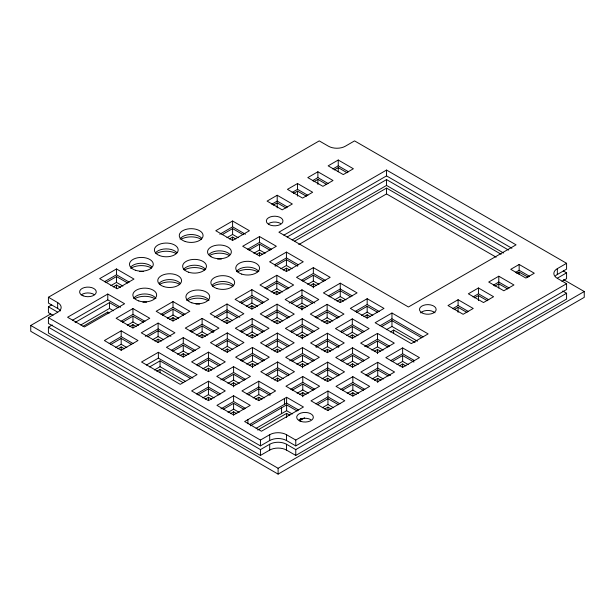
<?xml version="1.0" encoding="UTF-8"?>
<svg xmlns="http://www.w3.org/2000/svg" width="615" height="615" viewBox="0 0 615 615"><rect width="100%" height="100%" fill="white"/><g stroke="black" fill="none" stroke-linecap="round" stroke-linejoin="round"><path stroke-width="0.92" d="M60.431 310.929A11.893 6.865 0 0 0 57.664 308.415L48.416 303.072L48.416 297.245L319.231 140.889L328.487 146.232A11.893 6.865 0 0 0 345.307 146.232L354.555 140.889L566.584 263.305L566.584 269.132L557.336 274.475A11.893 6.865 0 0 0 555.445 275.897M53.036 315.295L48.416 312.62L48.416 306.793L51.737 304.879M116.489 268.955L99.668 278.672L117.158 288.773L133.978 279.056L116.489 268.955L116.489 274.782L129.212 282.131M104.473 281.724L116.489 274.782M563.501 279.548L584.25 291.533L584.25 297.36L278.103 474.111L30.75 331.3L30.75 325.473L50.714 313.942M105.988 282.623L116.489 276.565L127.72 283.046M566.584 263.305L557.336 268.647A11.893 6.865 0 0 0 557.336 278.357L566.584 283.7L566.584 289.527L295.769 445.883L286.513 440.54A11.893 6.865 0 0 0 269.693 440.54L260.445 445.883L48.416 323.467L48.416 317.64L57.664 312.305A11.893 6.865 0 0 0 57.664 302.588L48.416 297.245M110.838 285.652L116.489 282.393L122.908 286.098M113.26 286.905L116.489 285.045L120.525 287.374M562.733 291.026L566.584 293.247L566.584 299.075L295.769 455.431L286.513 450.088A11.893 6.865 0 0 0 269.693 450.088L260.445 455.431L48.416 333.015L48.416 327.188L52.267 324.966M232.601 221.016L215.78 230.725L232.601 240.434L249.429 230.725L232.601 221.016L232.601 226.843L219.786 234.238M277.204 195.263L267.087 201.105L282.216 209.838L292.333 203.996L277.204 195.263L277.204 201.09L287.551 207.071M297.537 183.524L287.443 189.351L302.572 198.084L312.658 192.257L297.537 183.524L297.537 189.351L307.884 195.332M317.886 171.777L307.792 177.604L322.921 186.337L333.015 180.51L317.886 171.777L317.886 177.604L328.241 183.578M338.242 160.023L328.149 165.85L343.278 174.583L353.371 168.756L338.242 160.023L338.242 165.85L348.59 171.823M107.779 294.039L67.581 317.248L84.401 326.957L124.599 303.749L107.779 294.039L107.779 299.866L72.501 320.231M271.753 204.234L277.204 201.09M292.102 192.487L297.537 189.351M312.451 180.741L317.886 177.604M332.807 168.987L338.242 165.85M222.107 234.676L232.601 228.619L243.102 234.676M273.237 205.156L277.204 202.865L286.044 207.978M293.578 193.418L297.537 191.127L306.378 196.239M313.927 181.663L317.886 179.38L326.734 184.485M334.283 169.917L338.242 167.626L347.083 172.73M75.092 322.46L109.462 302.611L118.311 307.723M226.95 237.705L232.601 234.446L238.259 237.705M229.372 238.958L232.601 237.098L235.837 238.958M80.819 324.981L109.462 308.438L113.483 310.76M83.025 326.357L107.779 312.066L109.385 312.997M132.948 308.569L116.12 318.278L132.948 327.987L149.768 318.278L132.948 308.569L132.948 314.396L120.932 321.33M259.515 236.552L242.694 246.261L259.515 255.971L276.343 246.261L259.515 236.552L259.515 242.379L271.53 249.313M247.499 249.313L259.515 242.379M122.447 322.229L132.948 316.171L143.441 322.229M386.543 170.063L278.903 232.201L408.429 306.985L516.062 244.839L386.543 170.063L386.543 175.89L511.911 248.268M249.021 250.213L259.515 244.155L270.016 250.213M127.29 325.258L132.948 321.999L138.598 325.258M283.869 235.161L386.543 175.89M253.864 253.249L259.515 249.982L265.173 253.249M121.186 330.832L104.365 340.549L121.186 350.258L138.006 340.549L121.186 330.832L121.186 336.659L109.17 343.601M129.711 326.519L132.948 324.651L136.176 326.519M173.007 301.588L156.187 311.298L173.007 321.015L189.827 311.298L173.007 301.588L173.007 307.415L160.992 314.35M256.286 254.502L259.515 252.634L262.751 254.502M287.182 236.975L386.543 179.611L508.59 250.074M110.692 344.5L121.186 338.442L131.687 344.5M292.148 239.927L386.543 185.438L503.608 253.026M162.422 315.303L173.007 309.191L183.501 315.257M294.639 241.149L386.543 188.09L501.117 254.241M115.535 347.529L121.186 344.269L126.836 347.529M158.109 323.09L141.289 332.807L158.109 342.517L174.929 332.807L158.109 323.09L158.109 328.917L145.294 336.32M167.311 318.309L173.007 315.018L178.658 318.286M117.957 348.782L121.186 346.921L124.415 348.782M298.775 244.586L386.543 193.917L496.136 257.193M286.429 252.089L269.608 261.798L286.429 271.515L303.257 261.798L286.429 252.089L286.429 257.916L298.444 264.85M169.748 319.554L173.007 317.671L176.236 319.539M147.615 336.759L158.109 330.701L168.602 336.759M274.413 264.85L286.429 257.916M275.128 266.218L286.429 259.691L297.737 266.218M152.459 339.788L158.109 336.528L163.759 339.788M154.88 341.041L158.109 339.18L161.338 341.041M280.778 268.786L286.429 265.519L292.087 268.786M283.2 270.039L286.429 268.171L289.665 270.039M202.127 318.401L185.299 328.11L202.127 337.82L218.948 328.11L202.127 318.401L202.127 324.228L214.135 331.162M227.02 304.025L210.199 313.735L227.02 323.452L243.84 313.735L227.02 304.025L227.02 309.852L214.204 317.255M251.912 289.657L235.091 299.367L251.912 309.076L268.732 299.367L251.912 289.657L251.912 295.477L239.896 302.419M276.812 275.282L259.991 284.991L276.812 294.7L293.632 284.991L276.812 275.282L276.812 281.109L264.796 288.043M190.112 331.162L202.127 324.228M191.542 332.115L202.127 326.004L213.428 332.531M216.526 317.694L227.02 311.628L237.513 317.694M241.418 303.318L251.912 297.26L262.413 303.318M266.31 288.942L276.812 282.885L287.305 288.942M183.27 337.62L166.45 347.337L183.27 357.046L200.098 347.337L183.27 337.62L183.27 343.447L171.262 350.389M158.37 352.303L141.542 362.012L180.233 384.352L197.054 374.635L158.37 352.303L158.37 358.13L192.941 378.087M196.423 335.121L202.127 331.831L207.778 335.098M221.369 320.723L227.02 317.455L232.67 320.723M246.261 306.347L251.912 303.087L257.57 306.347M271.161 291.979L276.812 288.712L282.462 291.979M313.343 267.625L296.522 277.342L313.343 287.051L330.163 277.342L313.343 267.625L313.343 273.452L301.327 280.394M146.355 365.064L158.37 358.13M172.777 351.288L183.27 345.23L193.771 351.288M198.868 336.367L202.127 334.483L205.356 336.351M223.791 321.976L227.02 320.115L230.248 321.976M248.683 307.6L251.912 305.74L255.14 307.6M273.583 293.232L276.812 291.364L280.04 293.232M149.553 366.94L160.046 360.874L190.504 378.463M302.849 281.293L313.343 275.236L323.844 281.293M177.62 354.317L183.27 351.057L188.928 354.317M154.396 369.969L160.046 366.701L185.569 381.438M180.041 355.57L183.27 353.71L186.506 355.57M156.817 371.222L160.046 369.354L183.101 382.661M307.692 284.322L313.343 281.063L319 284.322M227.289 332.93L210.468 342.64L227.12 352.257L243.94 342.54L227.289 332.93L227.289 338.757L215.273 345.692M252.181 318.555L235.361 328.264L252.181 337.981L269.001 328.264L252.181 318.555L252.181 324.382L240.165 331.316M277.081 304.179L260.26 313.896L277.419 323.798L294.239 314.088L277.081 304.179L277.081 310.006L289.334 317.086M301.973 289.811L285.152 299.52L301.973 309.23L318.793 299.52L301.973 289.811L301.973 295.638L289.158 303.034M310.114 285.575L313.343 283.715L316.571 285.575M265.065 316.948L277.081 310.006M216.703 346.645L227.289 340.533L237.697 346.545M241.687 332.223L252.181 326.158L262.682 332.223M266.579 317.847L277.081 311.79L287.751 317.947M291.479 303.472L301.973 297.414L312.474 303.472M208.439 352.149L191.619 361.866L208.439 371.575L225.259 361.866L208.439 352.149L208.439 357.976L196.423 364.918M221.592 349.651L227.289 346.36L232.893 349.597M246.53 335.252L252.181 331.985L257.839 335.252M271.43 320.876L277.081 317.617L282.823 320.93M296.322 306.501L301.973 303.241L307.623 306.501M340.256 283.169L323.436 292.878L340.256 302.588L357.077 292.878L340.256 283.169L340.256 288.996L328.241 295.93M197.938 365.817L208.439 359.76L218.932 365.817M224.029 350.896L227.289 349.013L230.494 350.865M248.952 336.505L252.181 334.637L255.41 336.505M273.852 322.129L277.081 320.269L280.363 322.16M298.744 307.761L301.973 305.893L305.201 307.761M202.789 368.846L208.439 365.587L214.089 368.846M329.763 296.83L340.256 290.772L350.758 296.83M205.21 370.099L208.439 368.239L211.668 370.099M334.606 299.859L340.256 296.599L345.914 299.859M252.45 347.46L235.63 357.169L252.45 366.878L269.278 357.169L252.45 347.46L252.45 353.287L240.434 360.221M277.35 333.084L260.529 342.793L277.35 352.51L294.17 342.793L277.35 333.084L277.35 338.911L265.334 345.845M302.242 318.708L285.421 328.425L302.242 338.135L319.062 328.425L302.242 318.708L302.242 324.536L290.226 331.477M327.142 304.34L310.321 314.05L327.142 323.759L343.962 314.05L327.142 304.34L327.142 310.168L315.126 317.102M337.028 301.119L340.256 299.251L343.485 301.119M241.872 361.174L252.45 355.063L262.951 361.12M266.849 346.752L277.35 340.687L287.843 346.752M291.748 332.377L302.242 326.319L312.743 332.377M316.64 318.001L327.142 311.943L337.635 318.001M208.439 381.208L191.619 390.917L208.439 400.634L225.259 390.917L208.439 381.208L208.439 387.035L196.423 393.969M233.6 366.678L216.78 376.388L233.6 386.105L250.42 376.388L233.6 366.678L233.6 372.506L220.785 379.909M246.753 364.18L252.45 360.89L258.108 364.149M271.699 349.781L277.35 346.514L283 349.781M296.591 335.406L302.242 332.146L307.892 335.406M321.484 321.03L327.142 317.771L332.792 321.03M197.938 394.876L208.439 388.811L218.932 394.876M223.107 380.347L233.6 374.281L244.101 380.347M249.198 365.425L252.45 363.542L255.686 365.41M274.121 351.034L277.35 349.166L280.578 351.034M299.013 336.659L302.242 334.798L305.471 336.659M323.913 322.291L327.142 320.423L330.37 322.291M367.17 298.706L350.35 308.415L367.17 318.124L383.991 308.415L367.17 298.706L367.17 304.533L355.155 311.467M202.789 397.905L208.439 394.638L214.089 397.905M227.95 383.376L233.6 380.108L239.258 383.376M205.21 399.158L208.439 397.29L211.668 399.158M230.371 384.629L233.6 382.768L236.829 384.629M356.677 312.366L367.17 306.308L377.671 312.366M277.619 361.989L260.798 371.698L277.619 381.408L294.439 371.698L277.619 361.989L277.619 367.816L265.603 374.75M302.511 347.613L285.691 357.323L302.511 367.032L319.331 357.323L302.511 347.613L302.511 353.44L289.696 360.836M327.411 333.238L310.59 342.947L327.411 352.664L344.231 342.947L327.411 333.238L327.411 339.065L315.395 346.007M352.303 318.87L335.483 328.579L352.303 338.288L369.123 328.579L352.303 318.87L352.303 324.689L340.287 331.631M361.52 315.403L367.17 312.136L372.828 315.403M363.942 316.656L367.17 314.788L370.399 316.656M267.033 375.704L277.619 369.592L288.112 375.65M292.017 361.274L302.511 355.216L313.012 361.274M316.102 347.367L327.411 340.841L338.711 347.367M341.809 332.531L352.303 326.473L362.796 332.531M233.6 395.737L216.949 405.354L233.6 414.964L250.259 405.354L233.6 395.737L233.6 401.564L220.916 408.89M258.769 381.208L241.949 390.917L258.769 400.634L275.589 390.917L258.769 381.208L258.769 387.035L270.785 393.969M271.915 378.709L277.619 375.419L283.269 378.679M296.861 364.311L302.511 361.043L308.161 364.311M321.753 349.935L327.411 346.668L333.061 349.935M346.652 335.559L352.303 332.3L357.953 335.559M246.753 393.969L258.769 387.035M223.191 409.352L233.6 403.34L244.009 409.352M248.268 394.876L258.769 388.811L270.07 395.337M274.359 379.955L277.619 378.071L280.847 379.932M299.282 365.564L302.511 363.696L305.74 365.564M324.182 351.188L327.411 349.328L330.639 351.188M349.074 336.812L352.303 334.952L355.532 336.812M391.963 313.02L375.142 322.729L411.312 343.608L428.132 333.899L391.963 313.02L391.963 318.847L423.197 336.882M227.996 412.404L233.6 409.167L239.204 412.404M253.119 397.905L258.769 394.638L264.419 397.905M379.955 325.781L391.963 318.847M230.402 413.672L233.6 411.819L236.806 413.672M255.54 399.158L258.769 397.29L261.998 399.158M381.469 326.68L391.963 320.623L421.613 337.743M302.78 376.511L285.96 386.228L302.78 395.937L319.6 386.228L302.78 376.511L302.78 382.338L290.764 389.28M327.68 362.143L310.859 371.852L327.68 381.561L344.5 371.852L327.68 362.143L327.68 367.97L315.664 374.904M352.572 347.767L335.752 357.476L352.572 367.193L369.392 357.476L352.572 347.767L352.572 353.594L340.556 360.528M377.464 333.392L360.644 343.108L377.464 352.818L394.292 343.108L377.464 333.392L377.464 339.219L364.649 346.622M386.312 329.717L391.963 326.45L417.493 341.187M390.417 331.939L393.646 330.078L415.04 342.424M292.194 390.233L302.78 384.121L313.281 390.179M317.179 375.803L327.68 369.746L338.173 375.803M342.078 361.436L352.572 355.37L363.065 361.436M366.971 347.06L377.464 341.002L387.965 347.06M286.621 397.29L244.632 421.529L261.452 431.238L303.441 406.999L286.621 397.29L286.621 403.117L249.59 424.496M458.09 299.728L447.997 305.555L463.141 314.288L473.227 308.469L458.09 299.728L458.09 305.555L468.453 311.528M478.447 287.974L468.353 293.801L483.49 302.542L493.584 296.714L478.447 287.974L478.447 293.801L488.802 299.782M498.796 276.22L488.702 282.047L503.846 290.787L513.94 284.96L498.796 276.22L498.796 282.047L509.159 288.028M519.152 264.473L510.742 269.324L525.879 278.065L534.289 273.214L519.152 264.473L519.152 270.3L529.507 276.281M297.083 393.239L302.78 389.948L308.43 393.208M322.022 378.832L327.68 375.573L333.33 378.832M346.921 364.464L352.572 361.197L358.222 364.464M371.814 350.089L377.464 346.829L383.122 350.089M299.528 394.476L302.78 392.601L306.009 394.461M324.451 380.093L327.68 378.225L330.908 380.093M349.343 365.717L352.572 363.849L355.801 365.717M374.235 351.342L377.464 349.481L380.7 351.342M452.655 308.692L458.09 305.555M473.012 296.937L478.447 293.801M493.361 285.183L498.796 282.047M515.332 272.507L519.152 270.3M250.359 425.834L286.621 404.893L297.114 410.951M454.131 309.614L458.09 307.331L466.939 312.435M474.488 297.86L478.447 295.577L487.295 300.689M494.844 286.113L498.796 283.83L507.652 288.935M516.777 273.444L519.152 272.076L528.001 277.188M256.109 428.34L286.621 410.72L292.271 413.987M257.739 430.046L286.621 413.372L289.85 415.24M327.949 391.04L310.99 400.834L327.81 410.543L344.769 400.757L327.949 391.04L327.949 396.867L315.833 403.863M352.841 376.672L336.021 386.381L352.841 396.091L369.661 386.381L352.841 376.672L352.841 382.499L340.825 389.433M377.733 362.296L360.913 372.006L377.733 381.723L394.561 372.006L377.733 362.296L377.733 368.124L390.556 375.519M402.633 347.921L385.813 357.638L402.633 367.347L419.453 357.638L402.633 347.921L402.633 353.748L414.648 360.69M365.725 375.058L377.733 368.124M390.617 360.69L402.633 353.748M317.378 404.747L327.949 398.651L338.442 404.708M342.347 390.333L352.841 384.275L363.334 390.333M367.24 375.965L377.733 369.899L388.234 375.965M392.139 361.589L402.633 355.532L413.933 362.05M48.416 317.64L260.445 440.056L269.693 434.713A11.893 6.865 0 0 1 286.513 434.713L295.769 440.056L566.584 283.7M299.297 420.883L304.64 417.793M322.26 407.76L327.949 404.478L333.599 407.737M347.191 393.362L352.841 390.102L358.491 393.362M372.083 378.994L377.733 375.727L383.391 378.994M396.983 364.618L402.633 361.359L408.283 364.618M324.697 409.006L327.949 407.13L331.178 408.99M349.612 394.622L352.841 392.754L356.07 394.622M374.504 380.247L377.733 378.379L380.969 380.247M399.404 365.871L402.633 364.011L405.862 365.871M48.416 327.188L260.445 449.603L269.693 444.261A11.893 6.865 0 0 1 286.513 444.261L295.769 449.603L566.584 293.247M557.336 278.195L566.584 272.852L566.584 278.68L561.964 281.347M30.75 325.473L278.103 468.284L584.25 291.533M563.263 270.931L566.584 272.852M232.601 226.843L245.423 234.238M313.343 273.452L325.358 280.394M340.256 288.996L352.272 295.93M367.17 304.533L379.186 311.467M276.812 281.109L288.827 288.043M301.973 295.638L314.788 303.034M327.142 310.168L339.157 317.102M352.303 324.689L364.318 331.631M377.464 339.219L389.48 346.16M251.912 295.477L263.927 302.419M302.242 324.536L314.257 331.477M327.411 339.065L339.426 346.007M352.572 353.594L364.587 360.528M227.02 309.852L239.835 317.255M252.181 324.382L264.196 331.316M277.35 338.911L289.365 345.845M302.511 353.44L314.526 360.375M327.68 367.97L339.695 374.904M352.841 382.499L364.856 389.433M173.007 307.415L185.023 314.35M227.289 338.757L239.181 345.622M252.45 353.287L264.465 360.221M277.619 367.816L289.634 374.75M302.78 382.338L314.795 389.28M327.949 396.867L339.964 403.809M107.779 299.866L120.594 307.262M132.948 314.396L144.963 321.33M158.109 328.917L170.924 336.32M183.27 343.447L195.286 350.389M208.439 357.976L220.454 364.918M233.6 372.506L245.616 379.447M286.621 403.117L298.636 410.051M300.343 418.646L301.957 419.576M121.186 336.659L133.201 343.601M208.439 387.035L220.454 393.969M233.6 401.564L245.5 408.429M48.416 306.793L57.664 312.136M557.336 268.647L557.336 274.475M519.152 272.076L519.152 274.574M498.796 283.83L498.796 287.989M478.447 295.577L478.447 300.574M458.09 307.331L458.09 312.328M402.633 355.532L402.633 361.359M402.633 364.011L402.633 367.339M393.646 330.078L393.646 333.407M391.963 320.623L391.963 326.45M386.543 179.611L386.543 185.438M386.543 188.09L386.543 193.917M377.733 369.899L377.733 375.727M377.733 378.379L377.733 382.545M377.464 341.002L377.464 346.829M377.464 349.481L377.464 353.64M367.17 306.308L367.17 312.136M367.17 314.788L367.17 318.116M352.841 384.275L352.841 390.102M352.841 392.754L352.841 396.083M352.572 355.37L352.572 361.197M352.572 363.849L352.572 367.186M352.303 326.473L352.303 332.3M352.303 334.952L352.303 338.281M340.256 290.772L340.256 296.599M340.256 299.251L340.256 302.58M338.242 167.626L338.242 171.793M327.949 398.651L327.949 404.478M327.949 407.13L327.949 410.459M327.68 369.746L327.68 375.573M327.68 378.225L327.68 381.554M327.411 340.841L327.411 346.668M327.411 349.328L327.411 352.656M327.142 311.943L327.142 317.771M327.142 320.423L327.142 323.751M317.886 179.38L317.886 184.377M313.343 275.236L313.343 281.063M313.343 283.715L313.343 287.874M302.78 384.121L302.78 389.948M302.78 392.601L302.78 396.76M302.511 355.216L302.511 361.043M302.511 363.696L302.511 367.862M302.242 326.319L302.242 332.146M302.242 334.798L302.242 338.957M301.973 297.414L301.973 303.241M301.973 305.893L301.973 310.06M297.537 191.127L297.537 196.124M295.769 440.056L295.769 445.883M295.769 449.603L295.769 455.431M286.621 404.893L286.621 410.72M286.621 413.372L286.621 417.539M286.513 434.713L286.513 440.54M286.513 444.261L286.513 450.088M286.429 259.691L286.429 265.519M286.429 268.171L286.429 271.507M284.43 398.551L284.43 404.378M281.57 407.807L281.57 413.634M278.103 468.284L278.103 474.111M277.619 369.592L277.619 375.419M277.619 378.071L277.619 381.4M277.35 340.687L277.35 346.514M277.35 349.166L277.35 352.495M277.204 202.865L277.204 207.862M277.081 311.79L277.081 317.617M277.081 320.269L277.081 323.598M276.812 282.885L276.812 288.712M276.812 291.364L276.812 294.693M269.693 434.713L269.693 440.54M269.693 444.261L269.693 450.088M260.445 440.056L260.445 445.883M260.445 449.603L260.445 455.431M259.515 244.155L259.515 249.982M259.515 252.634L259.515 255.963M258.769 388.811L258.769 394.638M258.769 397.29L258.769 400.626M252.45 355.063L252.45 360.89M252.45 363.542L252.45 367.701M252.181 326.158L252.181 331.985M252.181 334.637L252.181 337.973M251.912 297.26L251.912 303.087M251.912 305.74L251.912 309.068M247.93 419.622L247.93 423.789M233.6 374.281L233.6 380.108M233.6 382.768L233.6 386.927M233.6 403.34L233.6 409.167M233.6 411.819L233.6 415.148M232.601 228.619L232.601 234.446M232.601 237.098L232.601 240.427M227.289 340.533L227.289 346.36M227.289 349.013L227.289 352.341M227.02 311.628L227.02 317.455M227.02 320.115L227.02 323.444M208.439 359.76L208.439 365.587M208.439 368.239L208.439 371.568M208.439 388.811L208.439 394.638M208.439 397.29L208.439 400.626M202.127 326.004L202.127 331.831M202.127 334.483L202.127 337.812M183.27 345.23L183.27 351.057M183.27 353.71L183.27 357.038M173.007 309.191L173.007 315.018M173.007 317.671L173.007 321.007M160.046 360.874L160.046 366.701M160.046 369.354L160.046 372.69M158.109 330.701L158.109 336.528M158.109 339.18L158.109 342.509M132.948 316.171L132.948 321.999M132.948 324.651L132.948 327.98M121.186 338.442L121.186 344.269M121.186 346.921L121.186 350.25M116.489 276.565L116.489 282.393M116.489 285.045L116.489 288.374M109.462 302.611L109.462 308.438M107.779 312.066L107.779 313.727M57.664 302.588L57.664 308.415M299.128 419.661A8.326 4.805 0 0 1 310.906 419.661M268.77 223.437A8.326 4.805 0 0 1 280.548 223.437M420.575 312.889A8.326 4.805 0 0 1 434.997 312.827M81.165 294.939A8.326 4.805 0 0 1 94.372 294.677M186.629 300.358A11.893 6.865 0 0 1 197.815 295.838A11.893 6.865 0 0 1 208.992 300.358M212.459 284.922A11.893 6.865 0 0 1 233.062 284.922M133.586 298.475A11.893 6.865 0 0 1 144.763 293.955A11.893 6.865 0 0 1 155.941 298.475M131.087 266.695A11.893 6.865 0 0 1 151.69 266.695M180.003 239.035A11.893 6.865 0 0 1 190.143 234.538A11.893 6.865 0 0 1 201.482 237.944M236.475 271.638A11.893 6.865 0 0 1 247.653 267.118A11.893 6.865 0 0 1 258.83 271.638M155.411 252.965A11.893 6.865 0 0 1 166.073 248.891A11.893 6.865 0 0 1 176.974 252.742M159.362 283.015A11.893 6.865 0 0 1 179.957 283.015M183.378 269.731A11.893 6.865 0 0 1 194.555 265.211A11.893 6.865 0 0 1 205.733 269.731M209.146 254.272A11.893 6.865 0 0 1 229.749 254.272M134.67 298.713A14.276 8.241 0 0 1 154.857 298.713M159.569 284.345A14.276 8.241 0 0 1 179.749 284.345M187.721 300.597A14.276 8.241 0 0 1 207.901 300.597M130.672 268.401A14.276 8.241 0 0 1 151.505 268.032M156.172 253.657A14.276 8.241 0 0 1 176.359 253.634M184.523 269.931A14.276 8.241 0 0 1 204.71 270.008M237.559 271.876A14.276 8.241 0 0 1 257.746 271.876M209.354 255.594A14.276 8.241 0 0 1 229.541 255.594M181.087 239.273A14.276 8.241 0 0 1 201.266 239.273M212.667 286.252A14.276 8.241 0 0 1 232.854 286.252M217.587 259.076A14.276 8.241 0 0 1 221.315 259.076M139.559 271.499A14.276 8.241 0 0 1 143.287 271.507M195.947 304.079A14.276 8.241 0 0 1 199.675 304.079M142.903 302.196A14.276 8.241 0 0 1 146.624 302.196M300.858 421.398A8.326 4.805 0 0 0 313.343 417.231A8.326 4.805 0 0 0 300.858 413.072A8.326 4.805 0 0 0 300.858 421.398M268.77 224.414A8.326 4.805 0 0 0 282.7 222.253A8.326 4.805 0 0 0 272.499 216.372A8.326 4.805 0 0 0 268.77 224.414M421.967 312.858A8.326 4.805 0 0 0 435.874 310.652A8.326 4.805 0 0 0 425.603 304.802A8.326 4.805 0 0 0 421.967 312.858M83.102 295.815A8.326 4.805 0 0 0 96.232 292.371A8.326 4.805 0 0 0 84.493 287.528A8.326 4.805 0 0 0 83.102 295.815M163.713 286.567A11.893 6.865 0 0 0 181.556 280.625A11.893 6.865 0 0 0 163.713 274.674A11.893 6.865 0 0 0 163.713 286.567M216.811 288.481A11.893 6.865 0 0 0 234.653 282.531A11.893 6.865 0 0 0 216.811 276.589A11.893 6.865 0 0 0 216.811 288.481M191.865 302.826A11.893 6.865 0 0 0 209.707 296.876A11.893 6.865 0 0 0 191.865 290.926A11.893 6.865 0 0 0 191.865 302.826M138.813 300.943A11.893 6.865 0 0 0 156.656 294.992A11.893 6.865 0 0 0 138.813 289.05A11.893 6.865 0 0 0 138.813 300.943M135.438 270.246A11.893 6.865 0 0 0 153.281 264.296A11.893 6.865 0 0 0 135.438 258.354A11.893 6.865 0 0 0 135.438 270.246M185.23 241.503A11.893 6.865 0 0 0 203.073 235.553A11.893 6.865 0 0 0 185.23 229.603A11.893 6.865 0 0 0 185.23 241.503M241.71 274.106A11.893 6.865 0 0 0 259.545 268.155A11.893 6.865 0 0 0 241.71 262.213A11.893 6.865 0 0 0 241.71 274.106M159.631 255.617A11.893 6.865 0 0 0 178.15 250.405A11.893 6.865 0 0 0 161.061 243.755A11.893 6.865 0 0 0 159.631 255.617M188.605 272.199A11.893 6.865 0 0 0 206.448 266.249A11.893 6.865 0 0 0 188.605 260.299A11.893 6.865 0 0 0 188.605 272.199M211.037 256.732A11.893 6.865 0 0 0 230.94 253.649A11.893 6.865 0 0 0 216.372 245.239A11.893 6.865 0 0 0 211.037 256.732"/></g></svg>
